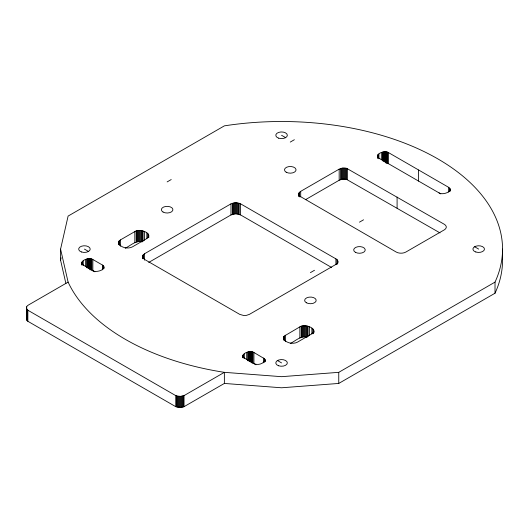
<?xml version="1.0" encoding="UTF-8"?>
<svg xmlns="http://www.w3.org/2000/svg" width="529" height="529" viewBox="0 0 529 529"><rect width="100%" height="100%" fill="white"/><g stroke="black" fill="none" stroke-linecap="round" stroke-linejoin="round"><path stroke-width="0.79" d="M224.369 383.439L224.369 372.337A220.983 127.588 0 0 1 68.109 282.116L28.44 305.021C25.908 306.007 25.908 309.584 28.44 310.569L175.086 395.236L177.294 396.089L180.779 396.353L184.7 395.236L224.369 372.337L281.567 376.681L338.758 372.337L495.018 282.116L495.018 293.225L338.758 383.439L281.567 387.783L224.369 383.439L184.032 406.675L180.779 407.456L175.754 406.675L27.852 321.288L26.681 319.913L26.681 317.883M91.795 259.038L91.795 270.14C94.803 273.506 108.009 269.764 102.467 265.055L92.846 259.508C89.679 256.889 77.889 260.797 83.232 265.055L94.909 271.8M118.41 242.699L118.932 241.198L120.4 239.921L134.829 231.596C138.843 228.191 153.893 232.972 146.85 238.539L132.422 246.864C127.886 249.318 120.262 247.731 118.41 242.699L118.41 244.286M142.513 256.069L142.969 258.079L144.443 259.355L239.756 314.385L243.677 315.496L246.322 315.396L249.371 314.385L335.915 264.414C338.461 263.435 338.461 259.845 335.915 258.866L240.602 203.837L235.795 202.686L230.988 203.837L144.443 253.801L142.685 255.567L142.513 257.656M265.029 361.717L264.983 359.746L264.341 358.662L253.92 352.499C250.753 349.881 238.963 353.789 244.299 358.047L255.976 364.792M265.029 360.13C263.502 364.005 257.557 365.552 253.92 363.602L253.92 352.499M298.713 194.123L299.229 192.622L300.703 191.346L339.168 169.141L342.217 168.123L346.581 168.288L444.32 224.296A6.798 3.928 0 0 1 444.32 229.851L405.855 252.055A6.798 3.928 0 0 1 396.241 252.055L299.626 196.087L298.713 194.123L298.713 195.71M283.498 337.462C284.357 342.984 293 344.624 297.45 342.144L311.872 333.812C318.921 328.251 303.871 323.464 299.857 326.876L284.351 336.014L283.498 337.462L283.438 339.565M439.024 192.887C442.198 195.499 453.981 191.591 448.645 187.332L388.544 152.636C385.376 150.018 373.586 153.926 378.929 158.184L440.769 193.892M65.907 283.557L60.577 260.202L60.577 249.099L68.109 216.077L224.369 125.856A220.983 127.588 0 0 1 495.018 282.116M60.577 260.202L61.126 257.782M167.138 181.916L171.224 179.556M290.269 142.083L294.355 139.722M125.214 248.253C130.484 245.694 135.794 240.12 142.235 241.852L142.235 230.743M148.735 262.43L230.988 214.939L235.795 213.789L240.602 214.939L331.65 267.502M305.689 199.572L339.168 180.244L342.217 179.225L346.581 179.391L440.029 232.919M359.456 222.167L363.549 219.806M310.411 272.633L314.497 270.273M290.236 343.533C295.513 340.967 300.822 335.399 307.263 337.125M388.544 152.636L388.544 163.739L386.256 162.978L386.256 151.869M281.567 135.285L285.653 137.646M474.606 246.739L478.692 249.099M84.435 249.099L88.522 251.454M277.48 360.547L281.567 362.907M60.577 249.099L68.109 282.116M502.55 249.099L502.55 260.202A220.983 127.588 0 0 1 495.018 293.225M450.093 189.032L450.139 191.002M449.961 188.655L449.961 191.035M449.749 188.291L449.749 191.458M449.452 187.94L449.452 191.114M448.645 187.332L448.645 192.093M418.591 169.981L418.591 181.09M397.094 197.026L397.094 208.135M387.486 152.167L387.486 163.269M386.891 151.995L386.891 163.097M385.601 151.797L385.601 162.899M384.933 151.77L384.933 162.086M384.272 151.797L384.272 161.312M383.618 151.869L383.618 161.391M382.983 151.995L382.983 160.723M382.388 152.167L382.388 160.889M381.33 152.636L381.33 159.771M378.929 154.025L378.929 158.779M378.116 154.633L378.116 157.807M377.818 154.977L377.818 158.151M377.607 155.341L377.607 157.721M377.475 155.718L377.475 158.098M347.374 168.513L347.374 179.622M346.581 168.288L346.581 179.391M345.735 168.123L345.735 179.225M344.862 168.024L344.862 179.126M343.976 167.991L343.976 179.093M343.09 168.024L343.09 179.126M342.217 168.123L342.217 179.225M341.377 168.288L341.377 179.391M340.577 168.513L340.577 179.622M339.168 169.141L339.168 180.244M338.758 372.337L338.758 383.439M337.846 261.128L337.846 262.715M337.674 260.625L337.674 263.799M337.39 260.136L337.39 263.31M336.993 259.679L336.993 264.434M335.915 258.866L335.915 264.414M313.869 331.035L313.869 332.622M313.809 330.526L313.809 332.113M313.637 330.023L313.637 332.404M313.347 329.534L313.347 333.501M312.956 329.078L312.956 333.832M311.872 328.264L311.872 333.812M309.472 326.876L309.472 335.598M308.063 326.248L308.063 336.563M307.263 326.023L307.263 336.332M306.423 325.857L306.423 336.96M305.55 325.758L305.55 336.861M304.664 325.725L304.664 336.828M303.778 325.758L303.778 336.861M302.905 325.857L302.905 336.96M302.059 326.023L302.059 337.125M301.266 326.248L301.266 337.357M300.703 191.346L300.703 196.9M299.857 326.876L299.857 337.978M299.626 192.159L299.626 196.92M299.229 192.622L299.229 196.583M298.945 193.105L298.945 196.279M298.773 193.607L298.773 196.219M285.429 335.201L285.429 341.549M284.351 336.014L284.351 340.775M283.954 336.477L283.954 340.438M283.67 336.96L283.67 339.34M264.983 359.746L264.983 361.333M264.85 359.37L264.85 361.75M264.639 359.006L264.639 362.18M264.341 358.662L264.341 361.829M263.535 358.047L263.535 362.808M252.862 352.03L252.862 363.132L252.26 362.967L252.26 351.858M251.632 351.739L251.632 362.841M250.977 351.659L250.977 361.975M250.31 351.633L250.31 361.948M249.648 351.659L249.648 361.181M248.994 351.739L248.994 361.254M248.359 351.858L248.359 360.586M247.764 352.03L247.764 360.752M246.706 352.499L246.706 359.634M244.299 353.888L244.299 358.642M243.492 354.496L243.492 357.67M243.195 354.84L243.195 358.014M242.983 355.204L242.983 357.584M242.851 355.581L242.811 357.551M240.602 203.837L240.602 214.939M239.194 203.215L239.194 214.318M238.4 202.984L238.4 214.093M237.554 202.819L237.554 213.928M236.681 202.719L236.681 213.828M235.795 202.686L235.795 213.789M234.909 202.719L234.909 213.828M234.036 202.819L234.036 213.928M233.196 202.984L233.196 214.093M232.396 203.215L232.396 214.318M230.988 203.837L230.988 214.939M184.032 395.573L184.032 406.675M183.292 395.857L183.292 406.96M182.498 396.089L182.498 407.191M181.652 396.254L181.652 407.356M180.779 396.353L180.779 407.456M179.893 396.386L179.893 407.489M179.007 396.353L179.007 407.456M178.134 396.254L178.134 407.356M177.294 396.089L177.294 407.191M176.494 395.857L176.494 406.96M175.754 395.573L175.754 406.675M148.781 235.246L148.781 237.627M148.609 234.744L148.609 237.124M148.325 234.261L148.325 237.428M147.928 233.798L147.928 237.766M146.85 232.985L146.85 238.539M144.443 231.596L144.443 240.318M144.443 253.801L144.443 260.149M143.366 254.614L143.366 258.582M143.035 230.975L143.035 241.284M142.969 255.077L142.969 258.251M142.685 255.567L142.685 258.734M141.395 230.578L141.395 241.687M140.522 230.479L140.522 241.581M139.636 230.446L139.636 241.548M138.75 230.479L138.75 241.581M137.877 230.578L137.877 241.687M137.031 230.743L137.031 241.852M136.237 230.975L136.237 242.077M134.829 231.596L134.829 242.699M120.4 239.921L120.4 246.269M119.323 240.735L119.323 245.496M118.932 241.198L118.932 244.372M118.641 241.687L118.641 244.061M118.47 242.189L118.47 243.776M103.915 266.755L103.915 268.342M103.783 266.378L103.783 268.758M103.572 266.014L103.572 268.395M103.274 265.67L103.274 268.838M102.467 265.055L102.467 269.816M92.846 259.508L92.846 270.61M91.193 258.866L91.193 269.969L90.565 269.85L90.565 258.747M89.91 258.668L89.91 269.77M89.242 258.641L89.242 268.957M88.574 258.668L88.574 268.183M87.92 258.747L87.92 268.263M87.292 258.866L87.292 267.595M86.69 259.038L86.69 267.76M85.638 259.508L85.638 266.642M83.232 260.896L83.232 265.651M82.425 261.505L82.425 264.679M82.127 261.848L82.127 265.022M81.916 262.212L81.916 264.593M81.783 262.589L81.783 264.969M27.852 310.186L27.852 321.288M27.363 309.756L27.363 320.858M26.966 309.3L26.966 320.402M26.681 306.78L26.681 319.913M26.51 307.283L26.51 319.41M81.545 251.989A5.779 3.339 0 0 0 90.214 249.099A5.779 3.339 0 0 0 81.545 246.21A5.779 3.339 0 0 0 81.545 251.989M278.677 365.797A5.779 3.339 0 0 0 287.346 362.907A5.779 3.339 0 0 0 278.677 360.018A5.779 3.339 0 0 0 278.677 365.797M475.802 251.989A5.779 3.339 0 0 0 484.471 249.099A5.779 3.339 0 0 0 475.802 246.21A5.779 3.339 0 0 0 475.802 251.989M278.677 138.175A5.779 3.339 0 0 0 287.346 135.285A5.779 3.339 0 0 0 278.677 132.395A5.779 3.339 0 0 0 278.677 138.175M163.051 212.036A5.779 3.339 0 0 0 172.719 210.542A5.779 3.339 0 0 0 165.643 206.455A5.779 3.339 0 0 0 163.051 212.036M286.182 172.203A5.779 3.339 0 0 0 295.85 170.702A5.779 3.339 0 0 0 288.774 166.615A5.779 3.339 0 0 0 286.182 172.203M306.324 302.747A5.779 3.339 0 0 0 315.998 301.252A5.779 3.339 0 0 0 308.916 297.166A5.779 3.339 0 0 0 306.324 302.747M355.369 252.287A5.779 3.339 0 0 0 365.043 250.792A5.779 3.339 0 0 0 357.961 246.706A5.779 3.339 0 0 0 355.369 252.287"/></g></svg>
